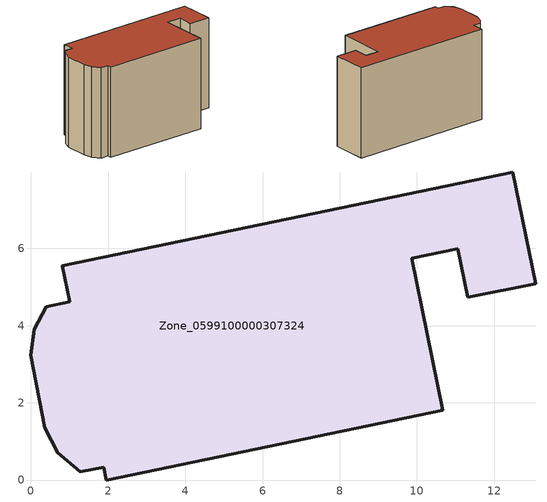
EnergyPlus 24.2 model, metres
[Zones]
Zone_0599100000307324
 floor ground (C_G): 1.27,0.21 0.69,0.71 0.35,1.35 0,3.23 0.09,3.9 0.39,4.49 1.01,4.62 0.81,5.55 12.48,7.98 13.07,5.09 11.31,4.73 11.06,5.99 9.87,5.75 10.68,1.8 1.96,0 1.89,0.34 z0
 wall outside (C_F): 11.06,5.99 11.31,4.73 13.07,5.09 12.48,7.98 0.81,5.55 1.01,4.62 0.39,4.49 0.09,3.9 0,3.23 0.35,1.35 0.69,0.71 1.27,0.21 1.89,0.34 1.96,0 10.68,1.8 9.87,5.75 11.06,5.99 z0:7.55
 roof outside (C_R): 10.68,1.8 9.87,5.75 11.06,5.99 11.31,4.73 13.07,5.09 12.48,7.98 0.81,5.55 1.01,4.62 0.39,4.49 0.09,3.9 0,3.23 0.35,1.35 0.69,0.71 1.27,0.21 1.89,0.34 1.96,0 z7.55
[BUILDING]
Pand.0599100000307324: North Axis=0; Terrain=City; Loads Convergence Tolerance Value=0.04; Temperature Convergence Tolerance Value=0.4; Solar Distribution=FullExterior; Maximum Number of Warmup Days=25; Minimum Number of Warmup Days=1
[Site:Location]
Rotterdam.The.Hague.AP_ZH_NLD Design_Conditions: Latitude=51.96; Longitude=4.45; Time Zone=1; Elevation=-4.5
[SITE:GROUNDTEMPERATURE:BUILDINGSURFACE]
18, 18, 18, 18, 18, 18, 18, 18, 18, 18, 18, 18
[MATERIAL] Thermal Absorptance=0.9; Solar Absorptance=0.7; Visible Absorptance=0.7
Name | Roughness | Thickness | Conductivity | Density | Specific Heat
G.TI.1975-1991 | MediumSmooth | 0.15 | 0.288461 | 540 | 1210
F.TI.1975-1991 | Rough | 0.3 | 0.230769 | 1920 | 840
R.TI.1975-1991 | MediumRough | 0.2 | 0.153846 | 1500 | 1000
[CONSTRUCTION]
C_G: G.TI.1975-1991
C_F: F.TI.1975-1991
C_R: R.TI.1975-1991
[ZONE]
Zone_0599100000307324: Type=1; Multiplier=1; Ceiling Height=Autocalculate; Volume=Autocalculate; Floor Area=autocalculate; Part of Total Floor Area=Yes
[ZONEINFILTRATION:DESIGNFLOWRATE]
Infil_Zone_0599100000307324: Zone or ZoneList or Space or SpaceList=Zone_0599100000307324; Schedule=AlwaysOn; Design Flow Rate Calculation Method=Flow/Area; Flow Rate per Floor Area=0.003; Constant Term Coefficient=1; Temperature Term Coefficient=0; Velocity Term Coefficient=0; Velocity Squared Term Coefficient=0
[HVACTEMPLATE:ZONE:IDEALLOADSAIRSYSTEM]
Zone_0599100000307324: Maximum Heating Supply Air Temperature=50; Minimum Cooling Supply Air Temperature=13; Maximum Heating Supply Air Humidity Ratio=0.0156; Minimum Cooling Supply Air Humidity Ratio=0.0077; Heating Limit=NoLimit; Cooling Limit=NoLimit; Dehumidification Control Type=ConstantSensibleHeatRatio; Cooling Sensible Heat Ratio=0.7; Dehumidification Setpoint=60; Humidification Control Type=None; Humidification Setpoint=30; Outdoor Air Method=None; Outdoor Air Flow Rate per Person=0.00944; Outdoor Air Flow Rate per Zone Floor Area=0; Outdoor Air Flow Rate per Zone=0; Demand Controlled Ventilation Type=None; Outdoor Air Economizer Type=NoEconomizer; Heat Recovery Type=None; Sensible Heat Recovery Effectiveness=0.7; Latent Heat Recovery Effectiveness=0.65
[ZONECONTROL:THERMOSTAT]
ThermostatControl_Zone_0599100000307324: Zone or ZoneList=Zone_0599100000307324; Control Type Schedule=DualSetpointControlType; Control 1=Thermostat_Zone_0599100000307324; Temperature Difference Between Cutout And Setpoint=0
[THERMOSTATSETPOINT:DUALSETPOINT]
Thermostat_Zone_0599100000307324: Heating Setpoint Temperature Schedule=HeatingSetpoint_Zone_0599100000307324; Cooling Setpoint Temperature Schedule=CoolingSetpoint_Zone_0599100000307324
[SCHEDULE:COMPACT]
HeatingSetpoint_Zone_0599100000307324: Through: 12/31, For: AllDays, Until: 24:00, 21
CoolingSetpoint_Zone_0599100000307324: Through: 12/31, For: AllDays, Until: 24:00, 24
DualSetpointControlType: Through: 12/31, For: AllDays, Until: 24:00, 4
AlwaysOn: Through: 12/31, For: AllDays, Until: 24:00, 1
